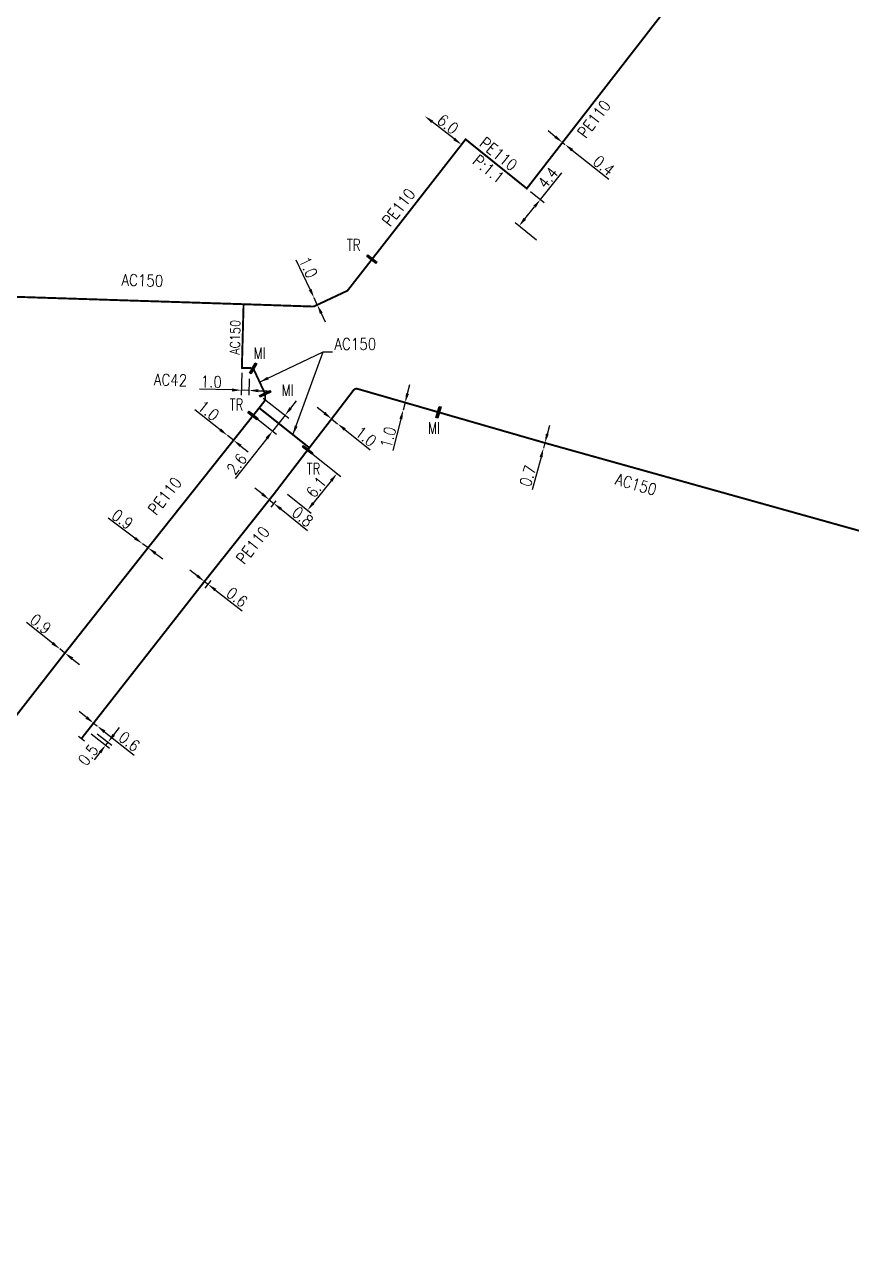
# Model space of a CAD drawing. Header units: millimetres. Extents: x 107995 to 109002, y 120994 to 122000.
# Drawn here: x 108533.1 to 108640.1, y 121266.8 to 121426.2 of the extents above; entities that cross this region are included whole.
import ezdxf
from ezdxf.enums import TextEntityAlignment as Align

# ---------------------------------------------------------------- set-up
doc = ezdxf.new("R2010")
doc.units = ezdxf.units.MM
doc.header["$PDMODE"] = 34
doc.linetypes.add('L_25_AP', pattern=[2000, 1000, 1000])
doc.linetypes.add('L_25_PE', pattern=[2000, 1000, 1000])
doc.layers.get('0').update_dxf_attribs({"linetype": 'CONTINUOUS'})
doc.layers.get('DEFPOINTS').update_dxf_attribs({"linetype": 'CONTINUOUS'})
doc.layers.add('L_150', color=1, linetype='CONTINUOUS')
doc.layers.add('L_340', color=7, linetype='CONTINUOUS')
doc.styles.add('G_ROMANS', font='ROMANS.SHX', dxfattribs={"width": 0.75})
doc.styles.get("Standard").update_dxf_attribs({"font": 'romans.shx', "width": 0.85})
doc.dimstyles.get("Standard").update_dxf_attribs({"dimtxt": 1.5, "dimasz": 1.2, "dimexe": 0.625, "dimexo": 0.625, "dimgap": 0.25, "dimtad": 1, "dimdec": 1, "dimzin": 0, "dimdsep": 46, "dimtxsty": 'Standard', "dimcen": -0.5, "dimadec": 0, "dimazin": 0, "dimtfac": 1, "dimtdec": 1, "dimtmove": 0, "dimatfit": 3, "dimfxl": 0, "dimtolj": 1, "dimtzin": 0, "dimarcsym": 0})

# ---------------------------------------------------------------- blocks, each defined once
blk = doc.blocks.new('*D662')
at = {"layer": 'DEFPOINTS', "color": 0, "linetype": 'Continuous', "transparency": 16777216}
for p in [(108561.23, 121381.81), (108562.21, 121381.03), (108562.15, 121378.89)]:
    blk.add_point(p, dxfattribs=at)
at = {"layer": 'L_150', "color": 0, "linetype": 'Continuous', "lineweight": -2, "transparency": 16777216}
for p, q in [((108561.21, 121381.18), (108561.13, 121378.29)), ((108562.19, 121380.41), (108562.13, 121378.27)), ((108559.95, 121378.95), (108555.76, 121379.06)), ((108562.15, 121378.89), (108561.15, 121378.92)), ((108563.35, 121378.86), (108564.55, 121378.83))]:
    blk.add_line(p, q, dxfattribs=at)
at = {"layer": 'L_150', "color": 0, "linetype": 'Continuous', "transparency": 16777216}
for points in [[(108559.96, 121379.15), (108559.95, 121378.75), (108561.15, 121378.92)], [(108563.36, 121379.06), (108563.34, 121378.66), (108562.15, 121378.89)]]:
    blk.add_solid(points, dxfattribs=at)
at = {"layer": 'L_150', "color": 0, "linetype": 'Continuous', "transparency": 16777216, "insert": (108557.28, 121380.02), "char_height": 1.5, "attachment_point": 5, "rotation": 358.4835}
blk.add_mtext('\\A1;1.0', dxfattribs=at)
blk = doc.blocks.new('*D663')
at = {"layer": 'DEFPOINTS', "color": 0, "linetype": 'Continuous', "transparency": 16777216}
for p in [(108570.57, 121390.87), (108570.57, 121390.87), (108570.99, 121389.97)]:
    blk.add_point(p, dxfattribs=at)
at = {"layer": 'L_150', "color": 0, "linetype": 'Continuous', "lineweight": -2, "transparency": 16777216}
for p, q in [((108570.06, 121391.96), (108568.27, 121395.75)), ((108570.99, 121389.97), (108570.57, 121390.87)), ((108571.5, 121388.88), (108572.01, 121387.79))]:
    blk.add_line(p, q, dxfattribs=at)
at = {"layer": 'L_150', "color": 0, "linetype": 'Continuous', "transparency": 16777216}
for points in [[(108570.24, 121392.04), (108569.88, 121391.87), (108570.57, 121390.87)], [(108571.68, 121388.96), (108571.32, 121388.79), (108570.99, 121389.97)]]:
    blk.add_solid(points, dxfattribs=at)
at = {"layer": 'L_150', "color": 0, "linetype": 'Continuous', "transparency": 16777216, "insert": (108569.82, 121394.82), "char_height": 1.5, "attachment_point": 5, "rotation": 295.1849}
blk.add_mtext('\\A1;1.0', dxfattribs=at)
blk = doc.blocks.new('*D664')
at = {"layer": 'DEFPOINTS', "color": 0, "linetype": 'Continuous', "transparency": 16777216}
for p in [(108572.84, 121375.21), (108573.62, 121374.58), (108573.62, 121374.58)]:
    blk.add_point(p, dxfattribs=at)
at = {"layer": 'L_150', "color": 0, "linetype": 'Continuous', "lineweight": -2, "transparency": 16777216}
for p, q in [((108571.9, 121375.95), (108570.96, 121376.7)), ((108572.84, 121375.21), (108573.62, 121374.58)), ((108574.56, 121373.83), (108577.83, 121371.21))]:
    blk.add_line(p, q, dxfattribs=at)
at = {"layer": 'L_150', "color": 0, "linetype": 'Continuous', "transparency": 16777216}
for points in [[(108572.03, 121376.11), (108571.78, 121375.8), (108572.84, 121375.21)], [(108574.68, 121373.99), (108574.43, 121373.67), (108573.62, 121374.58)]]:
    blk.add_solid(points, dxfattribs=at)
at = {"layer": 'L_150', "color": 0, "linetype": 'Continuous', "transparency": 16777216, "insert": (108577.28, 121372.93), "char_height": 1.5, "attachment_point": 5, "rotation": 321.3513}
blk.add_mtext('\\A1;1.0', dxfattribs=at)
blk = doc.blocks.new('*D665')
at = {"layer": 'DEFPOINTS', "color": 0, "linetype": 'Continuous', "transparency": 16777216}
for p in [(108582.1, 121376.35), (108582.1, 121376.35), (108582.35, 121377.32)]:
    blk.add_point(p, dxfattribs=at)
at = {"layer": 'L_150', "color": 0, "linetype": 'Continuous', "lineweight": -2, "transparency": 16777216}
for p, q in [((108582.66, 121378.48), (108582.96, 121379.64)), ((108582.35, 121377.32), (108582.1, 121376.35)), ((108581.8, 121375.19), (108580.74, 121371.14))]:
    blk.add_line(p, q, dxfattribs=at)
at = {"layer": 'L_150', "color": 0, "linetype": 'Continuous', "transparency": 16777216}
for points in [[(108582.46, 121378.53), (108582.85, 121378.43), (108582.35, 121377.32)], [(108581.6, 121375.24), (108581.99, 121375.14), (108582.1, 121376.35)]]:
    blk.add_solid(points, dxfattribs=at)
at = {"layer": 'L_150', "color": 0, "linetype": 'Continuous', "transparency": 16777216, "insert": (108580.15, 121372.84), "char_height": 1.5, "attachment_point": 5, "rotation": 75.3401}
blk.add_mtext('\\A1;1.0', dxfattribs=at)
blk = doc.blocks.new('*D666')
at = {"layer": 'DEFPOINTS', "color": 0, "linetype": 'Continuous', "transparency": 16777216}
for p in [(108600.43, 121372.1), (108600.25, 121371.42), (108600.25, 121371.42)]:
    blk.add_point(p, dxfattribs=at)
at = {"layer": 'L_150', "color": 0, "linetype": 'Continuous', "lineweight": -2, "transparency": 16777216}
for p, q in [((108600.75, 121373.25), (108601.07, 121374.41)), ((108600.43, 121372.1), (108600.25, 121371.42)), ((108599.93, 121370.26), (108598.77, 121366.05))]:
    blk.add_line(p, q, dxfattribs=at)
at = {"layer": 'L_150', "color": 0, "linetype": 'Continuous', "transparency": 16777216}
for points in [[(108600.56, 121373.31), (108600.94, 121373.2), (108600.43, 121372.1)], [(108599.74, 121370.32), (108600.12, 121370.21), (108600.25, 121371.42)]]:
    blk.add_solid(points, dxfattribs=at)
at = {"layer": 'L_150', "color": 0, "linetype": 'Continuous', "transparency": 16777216, "insert": (108598.22, 121367.84), "char_height": 1.5, "attachment_point": 5, "rotation": 74.6065}
blk.add_mtext('\\A1;0.7', dxfattribs=at)
blk = doc.blocks.new('L_340_16')
at = {"linetype": 'Continuous'}
blk.add_hatch(color=0, dxfattribs=at).paths.add_polyline_path([(0.125, 0.75), (-0.125, 0.75), (-0.125, -0.75), (0.125, -0.75)])
at = {"color": 0, "linetype": 'Continuous'}
blk.add_lwpolyline([(-0.125, 0.75), (0.125, 0.75), (0.125, -0.75), (-0.125, -0.75)], close=True, dxfattribs=at)
at = {"color": 0, "linetype": 'Continuous', "width": 0.75}
for tag, height, flags, p in [('MI', 1.5, 8, (0, 3)), ('DEF_LEG', 1.2, 3, (0, -5)), ('DEF_COUP', 1.2, 3, (0, -7.5)), ('DEF_TYPE', 1.2, 3, (0, -10))]:
    blk.add_attdef(tag, text='', height=height, dxfattribs=dict(at, flags=flags)).set_placement(p, align=Align.MIDDLE)
blk = doc.blocks.new('L_340_19')
at = {"linetype": 'Continuous'}
blk.add_hatch(color=0, dxfattribs=at).paths.add_polyline_path([(0.125, 0.75), (-0.125, 0.75), (-0.125, -0.75), (0.125, -0.75)])
at = {"color": 0, "linetype": 'Continuous'}
blk.add_lwpolyline([(-0.125, 0.75), (0.125, 0.75), (0.125, -0.75), (-0.125, -0.75)], close=True, dxfattribs=at)
at = {"color": 0, "linetype": 'Continuous', "width": 0.75}
for tag, height, flags, p in [('TR', 1.5, 8, (0, 3)), ('DEF_LEG', 1.2, 3, (0, -5)), ('DEF_COUP', 1.2, 3, (0, -7.5)), ('DEF_TYPE', 1.2, 3, (0, -10))]:
    blk.add_attdef(tag, text='', height=height, dxfattribs=dict(at, flags=flags)).set_placement(p, align=Align.MIDDLE)
blk = doc.blocks.new('*D729')
at = {"layer": 'DEFPOINTS', "color": 0, "linetype": 'Continuous', "transparency": 16777216}
for p in [(108602.71, 121410.98), (108603.03, 121410.73), (108603.03, 121410.73)]:
    blk.add_point(p, dxfattribs=at)
at = {"layer": 'L_150', "color": 0, "linetype": 'Continuous', "lineweight": -2, "transparency": 16777216}
for p, q in [((108601.77, 121411.73), (108600.84, 121412.48)), ((108602.71, 121410.98), (108603.03, 121410.73)), ((108603.96, 121409.98), (108608.69, 121406.21))]:
    blk.add_line(p, q, dxfattribs=at)
at = {"layer": 'L_150', "color": 0, "linetype": 'Continuous', "transparency": 16777216}
for points in [[(108601.9, 121411.88), (108601.65, 121411.57), (108602.71, 121410.98)], [(108604.09, 121410.14), (108603.84, 121409.83), (108603.03, 121410.73)]]:
    blk.add_solid(points, dxfattribs=at)
at = {"layer": 'L_150', "color": 0, "linetype": 'Continuous', "transparency": 16777216, "insert": (108608.05, 121408), "char_height": 1.5, "attachment_point": 5, "rotation": 321.46}
blk.add_mtext('\\A1;0.4', dxfattribs=at)
blk = doc.blocks.new('*D730')
at = {"layer": 'DEFPOINTS', "color": 0, "linetype": 'Continuous', "transparency": 16777216}
for p in [(108598.09, 121405.02), (108597.09, 121400.17), (108599.83, 121397.96)]:
    blk.add_point(p, dxfattribs=at)
at = {"layer": 'L_150', "color": 0, "linetype": 'Continuous', "lineweight": -2, "transparency": 16777216}
for p, q in [((108599.85, 121403.6), (108602.63, 121407.05)), ((108598.57, 121404.62), (108600.33, 121403.21)), ((108597.84, 121401.11), (108599.09, 121402.66)), ((108599.35, 121398.35), (108596.6, 121400.56))]:
    blk.add_line(p, q, dxfattribs=at)
at = {"layer": 'L_150', "color": 0, "linetype": 'Continuous', "transparency": 16777216}
for points in [[(108598.94, 121402.79), (108599.25, 121402.54), (108599.85, 121403.6)], [(108597.68, 121401.23), (108598, 121400.98), (108597.09, 121400.17)]]:
    blk.add_solid(points, dxfattribs=at)
at = {"layer": 'L_150', "color": 0, "linetype": 'Continuous', "transparency": 16777216, "insert": (108600.83, 121406.42), "char_height": 1.5, "attachment_point": 5, "rotation": 51.1808}
blk.add_mtext('\\A1;4.4', dxfattribs=at)
blk = doc.blocks.new('*D731')
at = {"layer": 'DEFPOINTS', "color": 0, "linetype": 'Continuous', "transparency": 16777216}
for p in [(108584.9, 121414.39), (108584.9, 121414.39), (108589.64, 121410.7)]:
    blk.add_point(p, dxfattribs=at)
at = {"layer": 'L_150', "color": 0, "linetype": 'Continuous', "lineweight": -2, "transparency": 16777216}
blk.add_line((108588.69, 121411.44), (108585.85, 121413.66), dxfattribs=at)
at = {"layer": 'L_150', "color": 0, "linetype": 'Continuous', "transparency": 16777216}
for points in [[(108585.97, 121413.81), (108585.73, 121413.5), (108584.9, 121414.39)], [(108588.81, 121411.6), (108588.57, 121411.28), (108589.64, 121410.7)]]:
    blk.add_solid(points, dxfattribs=at)
at = {"layer": 'L_150', "color": 0, "linetype": 'Continuous', "transparency": 16777216, "insert": (108587.88, 121413.34), "char_height": 1.5, "attachment_point": 5, "rotation": 322.0487}
blk.add_mtext('\\A1;6.0', dxfattribs=at)
blk = doc.blocks.new('*D749')
at = {"layer": 'DEFPOINTS', "color": 0, "linetype": 'Continuous', "transparency": 16777216}
for p in [(108569.74, 121371.19), (108566.64, 121365.86), (108569.72, 121363.38)]:
    blk.add_point(p, dxfattribs=at)
at = {"layer": 'L_340', "color": 0, "linetype": 'Continuous', "lineweight": -2, "transparency": 16777216}
for p, q in [((108570.23, 121370.79), (108574.02, 121367.75)), ((108572.79, 121367.21), (108570.47, 121364.32)), ((108567.12, 121365.47), (108570.21, 121362.99))]:
    blk.add_line(p, q, dxfattribs=at)
at = {"layer": 'L_340', "color": 0, "linetype": 'Continuous', "transparency": 16777216}
for points in [[(108572.63, 121367.33), (108572.94, 121367.08), (108573.54, 121368.14)], [(108570.32, 121364.45), (108570.63, 121364.2), (108569.72, 121363.38)]]:
    blk.add_solid(points, dxfattribs=at)
at = {"layer": 'L_340', "color": 0, "linetype": 'Continuous', "transparency": 16777216, "insert": (108570.85, 121366.39), "char_height": 1.5, "attachment_point": 5, "rotation": 51.2925}
blk.add_mtext('\\A1;6.1', dxfattribs=at)
blk = doc.blocks.new('*D750')
at = {"layer": 'DEFPOINTS', "color": 0, "linetype": 'Continuous', "transparency": 16777216}
for p in [(108563.48, 121378.3), (108562.67, 121375.63), (108566.81, 121375.67)]:
    blk.add_point(p, dxfattribs=at)
at = {"layer": 'L_340', "color": 0, "linetype": 'Continuous', "lineweight": -2, "transparency": 16777216}
for p, q in [((108563.98, 121377.91), (108567.3, 121375.29)), ((108567.56, 121376.61), (108568.3, 121377.56)), ((108563.16, 121375.24), (108565.69, 121373.24)), ((108566.81, 121375.67), (108565.2, 121373.63)), ((108564.46, 121372.69), (108560.38, 121367.51))]:
    blk.add_line(p, q, dxfattribs=at)
at = {"layer": 'L_340', "color": 0, "linetype": 'Continuous', "transparency": 16777216}
for points in [[(108567.4, 121376.74), (108567.71, 121376.49), (108566.81, 121375.67)], [(108564.3, 121372.81), (108564.62, 121372.56), (108565.2, 121373.63)]]:
    blk.add_solid(points, dxfattribs=at)
at = {"layer": 'L_340', "color": 0, "linetype": 'Continuous', "transparency": 16777216, "insert": (108560.57, 121369.38), "char_height": 1.5, "attachment_point": 5, "rotation": 51.7484}
blk.add_mtext('\\A1;2.6', dxfattribs=at)
blk = doc.blocks.new('*D751')
at = {"layer": 'DEFPOINTS', "color": 0, "linetype": 'Continuous', "transparency": 16777216}
for p in [(108559.36, 121373.07), (108559.36, 121373.07), (108560.15, 121372.45)]:
    blk.add_point(p, dxfattribs=at)
at = {"layer": 'L_150', "color": 0, "linetype": 'Continuous', "lineweight": -2, "transparency": 16777216}
for p, q in [((108558.42, 121373.81), (108555.13, 121376.4)), ((108560.15, 121372.45), (108559.36, 121373.07)), ((108561.09, 121371.7), (108562.03, 121370.96))]:
    blk.add_line(p, q, dxfattribs=at)
at = {"layer": 'L_150', "color": 0, "linetype": 'Continuous', "transparency": 16777216}
for points in [[(108558.54, 121373.97), (108558.3, 121373.65), (108559.36, 121373.07)], [(108561.21, 121371.86), (108560.97, 121371.55), (108560.15, 121372.45)]]:
    blk.add_solid(points, dxfattribs=at)
at = {"layer": 'L_150', "color": 0, "linetype": 'Continuous', "transparency": 16777216, "insert": (108556.92, 121376.26), "char_height": 1.5, "attachment_point": 5, "rotation": 321.7484}
blk.add_mtext('\\A1;1.0', dxfattribs=at)
blk = doc.blocks.new('*D752')
at = {"layer": 'DEFPOINTS', "color": 0, "linetype": 'Continuous', "transparency": 16777216}
for p in [(108565.45, 121365.58), (108566.03, 121365.11), (108565.36, 121364.28)]:
    blk.add_point(p, dxfattribs=at)
at = {"layer": 'L_150', "color": 0, "linetype": 'Continuous', "lineweight": -2, "transparency": 16777216}
for p, q in [((108563.85, 121365.51), (108562.91, 121366.26)), ((108565.05, 121365.09), (108564.39, 121364.27)), ((108564.78, 121364.75), (108565.36, 121364.28)), ((108565.64, 121364.62), (108564.97, 121363.8)), ((108566.3, 121363.53), (108569.7, 121360.78))]:
    blk.add_line(p, q, dxfattribs=at)
at = {"layer": 'L_150', "color": 0, "linetype": 'Continuous', "transparency": 16777216}
for points in [[(108563.97, 121365.66), (108563.72, 121365.35), (108564.78, 121364.75)], [(108566.42, 121363.68), (108566.17, 121363.37), (108565.36, 121364.28)]]:
    blk.add_solid(points, dxfattribs=at)
at = {"layer": 'L_150', "color": 0, "linetype": 'Continuous', "transparency": 16777216, "insert": (108569.09, 121362.55), "char_height": 1.5, "attachment_point": 5, "rotation": 321.0545}
blk.add_mtext('\\A1;0.8', dxfattribs=at)
blk = doc.blocks.new('*D753')
at = {"layer": 'DEFPOINTS', "color": 0, "linetype": 'Continuous', "transparency": 16777216}
for p in [(108556.39, 121354.17), (108556.08, 121352.81), (108556.86, 121353.8)]:
    blk.add_point(p, dxfattribs=at)
at = {"layer": 'L_150', "color": 0, "linetype": 'Continuous', "lineweight": -2, "transparency": 16777216}
for p, q in [((108555.44, 121354.91), (108554.5, 121355.65)), ((108556.39, 121354.17), (108556.86, 121353.8)), ((108556.46, 121353.3), (108557.24, 121354.3)), ((108557.8, 121353.06), (108561.25, 121350.37))]:
    blk.add_line(p, q, dxfattribs=at)
at = {"layer": 'L_150', "color": 0, "linetype": 'Continuous', "transparency": 16777216}
for points in [[(108555.56, 121355.07), (108555.32, 121354.76), (108556.39, 121354.17)], [(108557.93, 121353.22), (108557.68, 121352.91), (108556.86, 121353.8)]]:
    blk.add_solid(points, dxfattribs=at)
at = {"layer": 'L_150', "color": 0, "linetype": 'Continuous', "transparency": 16777216, "insert": (108560.61, 121352.13), "char_height": 1.5, "attachment_point": 5, "rotation": 321.9399}
blk.add_mtext('\\A1;0.6', dxfattribs=at)
blk = doc.blocks.new('*D754')
at = {"layer": 'DEFPOINTS', "color": 0, "linetype": 'Continuous', "transparency": 16777216}
for p in [(108541.25, 121334.83), (108542.03, 121334.86), (108543.92, 121333.38)]:
    blk.add_point(p, dxfattribs=at)
at = {"layer": 'L_340', "color": 0, "linetype": 'Continuous', "lineweight": -2, "transparency": 16777216}
for p, q in [((108544.66, 121334.32), (108545.4, 121335.27)), ((108541.74, 121334.45), (108544.1, 121332.6)), ((108542.52, 121334.47), (108544.41, 121332.99)), ((108543.61, 121332.99), (108543.92, 121333.38)), ((108542.87, 121332.04), (108542.13, 121331.09))]:
    blk.add_line(p, q, dxfattribs=at)
at = {"layer": 'L_340', "color": 0, "linetype": 'Continuous', "transparency": 16777216}
for points in [[(108544.5, 121334.45), (108544.82, 121334.2), (108543.92, 121333.38)], [(108542.72, 121332.16), (108543.03, 121331.92), (108543.61, 121332.99)]]:
    blk.add_solid(points, dxfattribs=at)
at = {"layer": 'L_340', "color": 0, "linetype": 'Continuous', "transparency": 16777216, "insert": (108541.35, 121331.71), "char_height": 1.5, "attachment_point": 5, "rotation": 51.9933}
blk.add_mtext('\\A1;0.5', dxfattribs=at)
blk = doc.blocks.new('*D755')
at = {"layer": 'DEFPOINTS', "color": 0, "linetype": 'Continuous', "transparency": 16777216}
for p in [(108542.04, 121335.84), (108542.51, 121335.47), (108542.51, 121335.47)]:
    blk.add_point(p, dxfattribs=at)
at = {"layer": 'L_150', "color": 0, "linetype": 'Continuous', "lineweight": -2, "transparency": 16777216}
for p, q in [((108541.1, 121336.59), (108540.16, 121337.33)), ((108542.04, 121335.84), (108542.51, 121335.47)), ((108543.46, 121334.73), (108547.29, 121331.69))]:
    blk.add_line(p, q, dxfattribs=at)
at = {"layer": 'L_150', "color": 0, "linetype": 'Continuous', "transparency": 16777216}
for points in [[(108541.23, 121336.75), (108540.98, 121336.43), (108542.04, 121335.84)], [(108543.58, 121334.88), (108543.33, 121334.57), (108542.51, 121335.47)]]:
    blk.add_solid(points, dxfattribs=at)
at = {"layer": 'L_150', "color": 0, "linetype": 'Continuous', "transparency": 16777216, "insert": (108546.67, 121333.46), "char_height": 1.5, "attachment_point": 5, "rotation": 321.6666}
blk.add_mtext('\\A1;0.6', dxfattribs=at)
blk = doc.blocks.new('L_340_07')
at = {"color": 0, "linetype": 'Continuous', "const_width": 0.25, "flags": 128}
blk.add_lwpolyline([(0, 0), (1.25, 0)], dxfattribs=at)
at = {"color": 0, "linetype": 'Continuous', "flags": 128}
blk.add_lwpolyline([(1.25, -0.5), (1.25, 0.5)], dxfattribs=at)
at = {"color": 0, "linetype": 'Continuous', "style": 'G_ROMANS', "width": 0.75, "flags": 3}
for tag, p in [('DEF_LEG', (0.72, -3.47)), ('DEF_COUP', (0.72, -5.97)), ('DEF_TYPE', (0.72, -8.47))]:
    blk.add_attdef(tag, text='', height=1.2, dxfattribs=at).set_placement(p, align=Align.MIDDLE)
blk = doc.blocks.new('*D756')
at = {"layer": 'DEFPOINTS', "color": 0, "linetype": 'Continuous', "transparency": 16777216}
for p in [(108548.37, 121359.06), (108548.37, 121359.06), (108549.09, 121358.53)]:
    blk.add_point(p, dxfattribs=at)
at = {"layer": 'L_150', "color": 0, "linetype": 'Continuous', "lineweight": -2, "transparency": 16777216}
for p, q in [((108547.4, 121359.78), (108543.94, 121362.35)), ((108549.09, 121358.53), (108548.37, 121359.06)), ((108550.05, 121357.81), (108551.02, 121357.1))]:
    blk.add_line(p, q, dxfattribs=at)
at = {"layer": 'L_150', "color": 0, "linetype": 'Continuous', "transparency": 16777216}
for points in [[(108547.52, 121359.94), (108547.28, 121359.62), (108548.37, 121359.06)], [(108550.17, 121357.97), (108549.93, 121357.65), (108549.09, 121358.53)]]:
    blk.add_solid(points, dxfattribs=at)
at = {"layer": 'L_150', "color": 0, "linetype": 'Continuous', "transparency": 16777216, "insert": (108545.79, 121362.22), "char_height": 1.5, "attachment_point": 5, "rotation": 323.411}
blk.add_mtext('\\A1;0.9', dxfattribs=at)
blk = doc.blocks.new('*D757')
at = {"layer": 'DEFPOINTS', "color": 0, "linetype": 'Continuous', "transparency": 16777216}
for p in [(108537.68, 121345.44), (108537.68, 121345.44), (108538.34, 121344.91)]:
    blk.add_point(p, dxfattribs=at)
at = {"layer": 'L_150', "color": 0, "linetype": 'Continuous', "lineweight": -2, "transparency": 16777216}
for p, q in [((108536.73, 121346.18), (108533.35, 121348.85)), ((108538.34, 121344.91), (108537.68, 121345.44)), ((108539.29, 121344.17), (108540.23, 121343.43))]:
    blk.add_line(p, q, dxfattribs=at)
at = {"layer": 'L_150', "color": 0, "linetype": 'Continuous', "transparency": 16777216}
for points in [[(108536.86, 121346.34), (108536.61, 121346.02), (108537.68, 121345.44)], [(108539.41, 121344.33), (108539.16, 121344.01), (108538.34, 121344.91)]]:
    blk.add_solid(points, dxfattribs=at)
at = {"layer": 'L_150', "color": 0, "linetype": 'Continuous', "transparency": 16777216, "insert": (108535.19, 121348.67), "char_height": 1.5, "attachment_point": 5, "rotation": 321.7924}
blk.add_mtext('\\A1;0.9', dxfattribs=at)

msp = doc.modelspace()

# ---------------------------------------------------------------- linework, layer by layer
at = {"layer": 'L_150', "linetype": 'L_25_PE', "const_width": 0.25, "flags": 128}
for points in [[(108746.14, 121591.28), (108745.53, 121590.5), (108744.28, 121588.92), (108712.7, 121548.86), (108685.29, 121514.86), (108681.43, 121509.02), (108678.59, 121505.4, -0.414214), (108678.24, 121505.36), (108677.81, 121505.7, 0.414214), (108677.46, 121505.65), (108677.26, 121505.39), (108670.05, 121496.21), (108665.23, 121490.17), (108657.57, 121480.58), (108652.1, 121473.72), (108638.82, 121457.08), (108626.67, 121441.87), (108618.71, 121431.6), (108602.71, 121410.98), (108598.09, 121405.02), (108593.42, 121408.77), (108590.17, 121411.39), (108589.64, 121410.7), (108578.06, 121395.86)], [(108432.68, 121199.16), (108433.22, 121199.81), (108439.57, 121207.52), (108450.53, 121221.05), (108460.85, 121233.79), (108467.13, 121241.42), (108484.5, 121262.51), (108488.52, 121267.4, 0.417667), (108488.48, 121267.75), (108482.24, 121272.77, -0.409885), (108482.2, 121273.11), (108489.69, 121282.72), (108499.48, 121295.27), (108514.08, 121313.63), (108521.77, 121323.31), (108530.53, 121334.88), (108538.34, 121344.91), (108549.09, 121358.53), (108560.15, 121372.45), (108562.59, 121375.53)]]:
    msp.add_lwpolyline(points, format="xyb", dxfattribs=at)
at = {"layer": 'L_150', "linetype": 'L_25_AP', "const_width": 0.25, "flags": 128}
for points in [[(108490.28, 121383.61), (108490.45, 121392.35), (108496.01, 121392.18), (108503.09, 121391.93), (108529.66, 121391.08), (108561.45, 121390.05), (108570.4, 121389.75, 0.118809), (108570.63, 121389.8), (108570.99, 121389.97), (108574.89, 121391.8), (108578.06, 121395.86)], [(108561.45, 121390.05), (108561.23, 121381.81), (108562.69, 121381.77), (108564.24, 121378.45), (108564.24, 121377.79, -0.168097), (108564.13, 121377.48), (108563.47, 121376.63), (108562.75, 121375.72)], [(108569.74, 121371.19), (108569.74, 121371.19), (108572.84, 121375.21), (108575.67, 121378.92, -0.309135), (108576.21, 121379.09), (108582.35, 121377.32), (108586.67, 121376.07), (108600.43, 121372.1), (108646.26, 121359.29), (108651.05, 121357.95), (108652.72, 121363.91), (108656.84, 121362.77), (108671.76, 121358.62, 0.149199), (108672.05, 121358.63), (108675.54, 121359.79, 0.076503), (108675.67, 121359.86), (108677.38, 121361.09), (108677.97, 121361.52)]]:
    msp.add_lwpolyline(points, format="xyb", dxfattribs=at)
msp.add_lwpolyline([(108569.96, 121371.47), (108563.47, 121376.63)], dxfattribs=at)
at = {"layer": 'L_150', "linetype": 'L_25_PE', "flags": 128}
msp.add_lwpolyline([(108569.74, 121371.19, 0.25, 0.25, 0), (108565.45, 121365.58, 0.25, 0.25, 0), (108556.39, 121354.17, 0.25, 0.25, 0), (108542.04, 121335.84, 0.25, 0.25, 0), (108541.25, 121334.83, 0, 0, 0)], format="xyseb", dxfattribs=at)

# ---------------------------------------------------------------- block references
at = {"layer": 'L_340'}
ref = msp.add_blockref('L_340_19', (108578.06, 121395.86), dxfattribs=dict(at, rotation=52.04869531297128))
ref.add_attrib('TR', 'TR', dxfattribs={"layer": '0', "color": 0, "linetype": 'Continuous', "height": 1.5, "width": 0.75, "flags": 8}).set_placement((108575.69, 121397.71), align=Align.MIDDLE)
ref = msp.add_blockref('L_340_16', (108562.69, 121381.77), dxfattribs=dict(at, rotation=329.5291060672826))
ref.add_attrib('MI', 'MI', dxfattribs={"layer": '0', "color": 0, "linetype": 'Continuous', "height": 1.5, "width": 0.75, "flags": 8}).set_placement((108563.53, 121383.71), align=Align.MIDDLE)
ref = msp.add_blockref('L_340_16', (108564.24, 121378.45), dxfattribs=dict(at, rotation=115.0333919292711))
ref.add_attrib('MI', 'MI', dxfattribs={"layer": '0', "color": 0, "linetype": 'Continuous', "height": 1.5, "width": 0.75, "flags": 8}).set_placement((108567.17, 121378.93), align=Align.MIDDLE)
ref = msp.add_blockref('L_340_19', (108562.67, 121375.63), dxfattribs=dict(at, rotation=51.53437437238901))
ref.add_attrib('TR', 'TR', dxfattribs={"layer": '0', "color": 0, "linetype": 'Continuous', "height": 1.5, "width": 0.75, "flags": 8}).set_placement((108560.54, 121377.05), align=Align.MIDDLE)
ref = msp.add_blockref('L_340_16', (108586.67, 121376.07), dxfattribs=dict(at, rotation=343.8898418604621))
ref.add_attrib('MI', 'MI', dxfattribs={"layer": '0', "color": 0, "linetype": 'Continuous', "height": 1.5, "width": 0.75, "flags": 8}).set_placement((108586.08, 121374.02), align=Align.MIDDLE)
ref = msp.add_blockref('L_340_19', (108569.74, 121371.19), dxfattribs=dict(at, rotation=52.53523411804403))
ref.add_attrib('TR', 'TR', dxfattribs={"layer": '0', "color": 0, "linetype": 'Continuous', "height": 1.5, "width": 0.75, "flags": 8}).set_placement((108570.5, 121368.75), align=Align.MIDDLE)
at = {"layer": 'L_340', "rotation": 231.9585844496023}
msp.add_blockref('L_340_07', (108541.25, 121334.83), dxfattribs=at)

# ---------------------------------------------------------------- texts
at = {"layer": 'L_150', "linetype": 'Continuous', "width": 0.85}
for s, height, rotation, p in [('PE110', 1.5, 52.1995, (108605.71, 121411.39)), ('PE110', 1.5, 321.1808, (108591.83, 121410.62)), ('PE110', 1.5, 51.886, (108580.41, 121399.97)), ('AC150', 1.5, 358.3893, (108545.63, 121392.46)), ('AC150', 1.25, 88.4835, (108560.92, 121383.49)), ('AC42', 1.5, 358.3893, (108549.82, 121379.56)), ('PE110', 1.5, 51.5344, (108550.15, 121362.63)), ('AC150', 1.5, 343.9109, (108609.42, 121366.76)), ('PE110', 1.5, 51.5379, (108561.53, 121356.26))]:
    msp.add_text(s, height=height, rotation=rotation, dxfattribs=at).set_placement(p)
at = {"layer": 'L_150', "linetype": 'Continuous', "insert": (108590.96, 121408.34), "char_height": 1.5, "attachment_point": 7, "rotation": 321.1808}
msp.add_mtext('\\A1;P:1.1', dxfattribs=at)
at = {"layer": 'L_150', "linetype": 'Continuous', "insert": (108573.2, 121384.15), "char_height": 1.5, "attachment_point": 7}
msp.add_mtext('\\A1;AC150', dxfattribs=at)

# ---------------------------------------------------------------- dimensions: what is measured, and where the dimension line sits
at = {"layer": 'L_150', "linetype": 'Continuous'}
for base, p1, p2, angle, picture, middle in [((108584.9, 121414.39), (108589.64, 121410.7), (108584.9, 121414.39), 322.0487, '*D731', (108587.27, 121412.55)), ((108603.03, 121410.73), (108602.71, 121410.98), (108603.03, 121410.73), 141.46, '*D729', (108607.43, 121407.22)), ((108597.09, 121400.17), (108598.09, 121405.02), (108599.83, 121397.96), 51.1808, '*D730', (108601.61, 121405.79)), ((108570.57, 121390.87), (108570.99, 121389.97), (108570.57, 121390.87), 295.1849, '*D663', (108568.91, 121394.4)), ((108562.15, 121378.89), (108561.23, 121381.81), (108562.21, 121381.03), 178.4835, '*D662', (108557.26, 121379.02)), ((108582.1, 121376.35), (108582.35, 121377.32), (108582.1, 121376.35), 75.3401, '*D665', (108581.12, 121372.58)), ((108559.36, 121373.07), (108560.15, 121372.45), (108559.36, 121373.07), 321.7484, '*D751', (108556.3, 121375.48)), ((108573.62, 121374.58), (108572.84, 121375.21), (108573.62, 121374.58), 141.3513, '*D664', (108576.66, 121372.15)), ((108600.25, 121371.42), (108600.43, 121372.1), (108600.25, 121371.42), 74.6065, '*D666', (108599.19, 121367.58)), ((108565.362, 121364.2819), (108565.4458, 121365.5788), (108566.0291, 121365.1074), 141.0545, '*D752', (108568.4618, 121361.7766)), ((108548.37, 121359.06), (108549.09, 121358.53), (108548.37, 121359.06), 323.411, '*D756', (108545.19, 121361.42)), ((108556.86, 121353.8), (108556.39, 121354.17), (108556.08, 121352.81), 141.9399, '*D753', (108560, 121351.35)), ((108537.68, 121345.44), (108538.34, 121344.91), (108537.68, 121345.44), 321.7924, '*D757', (108534.57, 121347.88)), ((108542.51, 121335.47), (108542.04, 121335.84), (108542.51, 121335.47), 141.6666, '*D755', (108546.05, 121332.68))]:
    dim = msp.add_linear_dim(base=base, p1=p1, p2=p2, angle=angle, dimstyle='Standard', dxfattribs=at)
    dim.commit()
    dim.dimension.update_dxf_attribs({"geometry": picture, "text_midpoint": middle, "dimtype": 160})
at = {"layer": 'L_340', "linetype": 'Continuous'}
for base, p1, p2, angle, picture, middle in [((108566.81, 121375.67), (108562.67, 121375.63), (108563.48, 121378.3), 231.7484, '*D750', (108561.36, 121368.76)), ((108569.72, 121363.38), (108569.74, 121371.19), (108566.64, 121365.86), 51.2925, '*D749', (108571.63, 121365.76))]:
    dim = msp.add_linear_dim(base=base, p1=p1, p2=p2, angle=angle, dimstyle='Standard', dxfattribs=at)
    dim.commit()
    dim.dimension.update_dxf_attribs({"geometry": picture, "text_midpoint": middle, "dimtype": 160})
dim = msp.add_linear_dim(base=(108543.92, 121333.38), p1=(108541.25, 121334.83), p2=(108542.03, 121334.86), angle=231.9933, dimstyle='Standard', override={"dimtmove": 1}, dxfattribs=at)
dim.commit()
dim.dimension.update_dxf_attribs({"geometry": '*D754', "text_midpoint": (108542.13, 121331.09), "dimtype": 160})

# ---------------------------------------------------------------- leaders
at = {"layer": 'L_150', "linetype": 'Continuous'}
for points in [[(108563.53, 121379.97), (108571.75, 121383.9), (108572.95, 121383.9)], [(108567.84, 121373.15), (108571.75, 121383.9), (108572.95, 121383.9)]]:
    msp.add_leader(points, dimstyle='Standard', dxfattribs=at)

doc.saveas('drawing.dxf')
